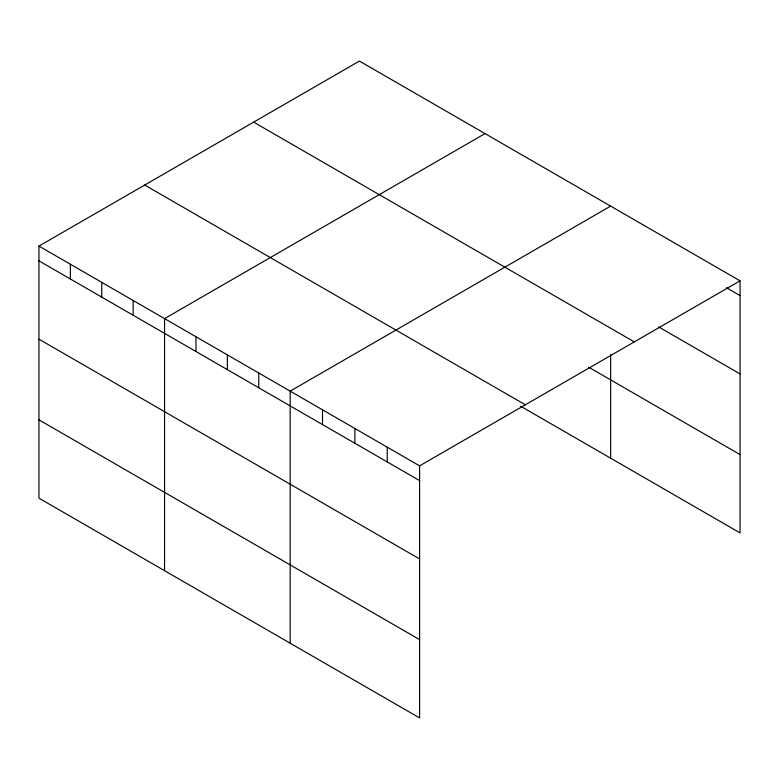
<?xml version="1.0" encoding="UTF-8"?>
<svg xmlns="http://www.w3.org/2000/svg" width="779" height="779" viewBox="0 0 779 779"><rect width="100%" height="100%" fill="white"/><g stroke="black" fill="none" stroke-linecap="round" stroke-linejoin="round"><path stroke-width="1.17" d="M38.95 246.096L419.589 465.852L419.589 717.926L38.95 498.161L38.95 246.096L359.411 61.074L740.05 280.839L740.05 532.904L520.615 406.21M485.025 133.599L164.564 318.621L164.564 570.686M610.639 206.114L290.168 391.136L290.168 643.201M419.589 465.852L740.05 280.839M726.486 287.763L740.05 295.601M658.644 326.907L740.05 373.91M253.662 122.137L634.301 341.893M588.651 367.182L740.05 454.595M144.699 185.042L525.338 404.798M38.95 260.858L419.589 480.614M38.95 339.167L419.589 558.933M38.95 419.852L419.589 639.608M610.639 354.591L610.639 458.188M387.231 447.175L387.231 461.937M354.873 428.499L354.873 443.261M322.525 409.812L322.525 424.574M258.764 373.005L258.764 387.767M227.361 354.873L227.361 369.636M195.957 336.742L195.957 351.504M133.16 300.49L133.16 315.252M101.757 282.358L101.757 297.12M70.353 264.227L70.353 278.989"/></g></svg>
